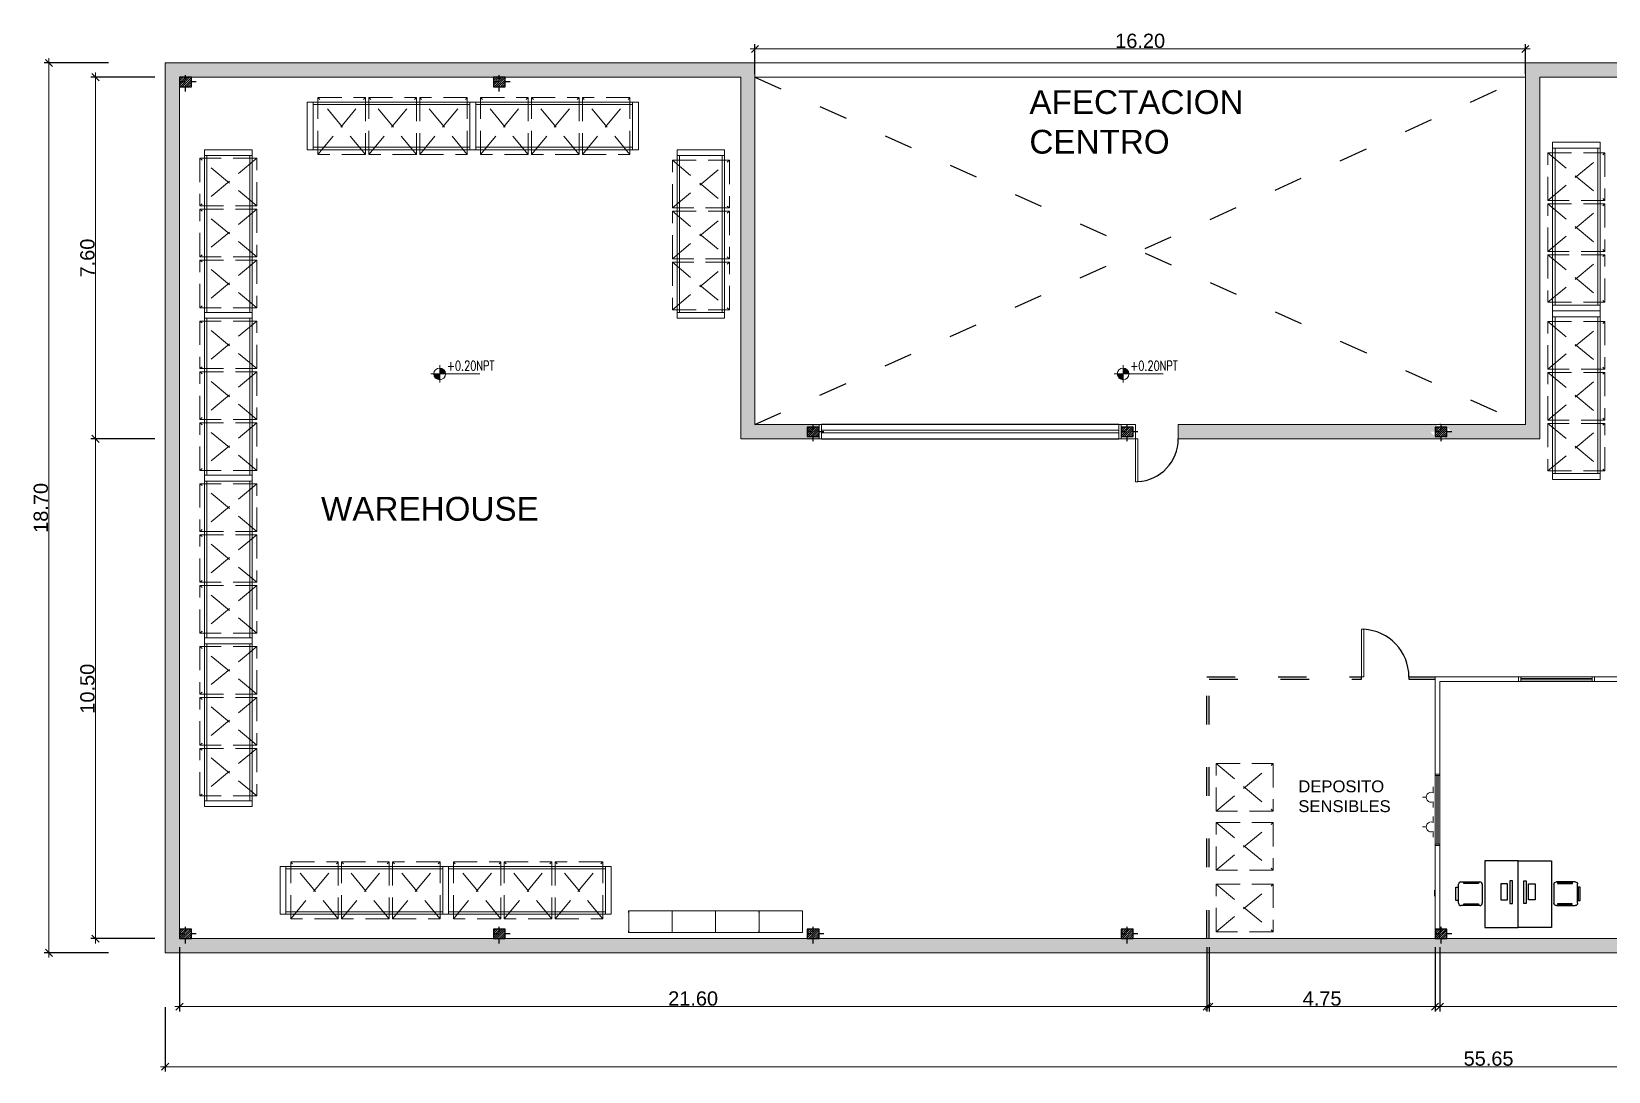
# Model space of a CAD drawing. Header units: millimetres. Extents: x 3262.2 to 3324.2, y 1509.4 to 1605.5.
# Drawn here: x 3262.41 to 3295.57, y 1509.37 to 1531.22 of the extents above; entities that cross this region are included whole.
import ezdxf

# ---------------------------------------------------------------- set-up
doc = ezdxf.new("R2010")
doc.units = ezdxf.units.MM
for name, pattern in [('ACAD_ISO02W100', [15, 12, -3]), ('ACAD_ISO03W100', [30, 12, -18]), ('DASHED', [0.75, 0.5, -0.25])]:
    doc.linetypes.add(name, pattern=pattern)
for name, color, linetype in [('000 - ASCENSOR', 253, 'Continuous'), ('000 - EQUIPAMIENTO', 252, 'Continuous'), ('000 - HATCH DURLOCK', 252, 'ACAD_ISO03W100'), ('000 - HATCK DURLOCK', 40, 'Continuous'), ('000 - HATCK MUROS', 252, 'ACAD_ISO03W100'), ('000 - PROYECCION', 253, 'ACAD_ISO03W100'), ('000 - PUERTAS', 252, 'ACAD_ISO03W100'), ('000 - REJAS', 3, 'ACAD_ISO03W100'), ('000 - TEXTO', 7, 'ACAD_ISO02W100')]:
    doc.layers.add(name, color=color, linetype=linetype)
for name, color, linetype, lineweight in [('000 - COTAS', 252, 'Continuous', 15), ('000 - DURLOCK', 30, 'Continuous', 9), ('000 - MUROS', 7, 'Continuous', 20), ('000 - NIVEL', 252, 'Continuous', 15), ('000 - RACKS', 252, 'Continuous', 0), ('000 - RACKS - ESTANTERIA LIVIANA', 252, 'Continuous', 0), ('A-CARPINTERIAS', 252, 'Continuous', 0), ('IS TOMAS NUEVA', 10, 'Continuous', 0)]:
    doc.layers.add(name, color=color, linetype=linetype, lineweight=lineweight)
doc.styles.add('DIM', font='romans.shx', dxfattribs={"width": 0.8})
doc.styles.get("Standard").update_dxf_attribs({"font": 'arial.ttf'})
doc.dimstyles.new('COTAS-100', dxfattribs={"dimtxt": 0.5, "dimasz": 0.15, "dimexe": 0.1, "dimexo": 0.0625, "dimgap": 0.025, "dimtad": 1, "dimzin": 1, "dimdsep": 46, "dimtxsty": 'Standard', "dimblk": 'OBLIQUE', "dimcen": 0.12, "dimdle": 0.1, "dimclrd": 252, "dimclre": 252, "dimclrt": 7, "dimaunit": 1, "dimadec": 5, "dimazin": 0, "dimtfac": 1, "dimtix": 1, "dimtmove": 2, "dimatfit": 3, "dimldrblk": 'OBLIQUE', "dimfxl": 1, "dimlwd": -1, "dimarcsym": 0})

# ---------------------------------------------------------------- blocks, each defined once
blk = doc.blocks.new('000 - COLUMNA 20X25')
h = blk.add_hatch()
h.set_pattern_fill('ANSI31', color=256, scale=0.01)
h.paths.add_polyline_path([(11.904, 109.646), (12.154, 109.646), (12.154, 109.846), (11.904, 109.846)])
at = {"linetype": 'ACAD_ISO03W100', "ltscale": 0.008}
for p, q in [((12.029, 109.546), (12.029, 109.946)), ((12.254, 109.746), (11.804, 109.746))]:
    blk.add_line(p, q, dxfattribs=at)
blk.add_lwpolyline([(12.154, 109.846), (11.904, 109.846), (11.904, 109.646), (12.154, 109.646), (12.154, 109.846)])
blk = doc.blocks.new('000 - EQUIPAMIENTO - RACKS')
at = {"layer": '000 - RACKS'}
blk.add_line((3216.886, 1578.729), (3216.886, 1579.729), dxfattribs=at)
for points in [[(3213.343, 1579.729), (3213.466, 1579.729), (3213.466, 1578.729), (3213.343, 1578.729)], [(3213.466, 1579.679), (3216.763, 1579.679), (3216.763, 1579.729), (3213.466, 1579.729)], [(3216.763, 1579.729), (3216.886, 1579.729), (3216.886, 1578.729), (3216.763, 1578.729)], [(3216.763, 1579.729), (3216.886, 1579.729), (3216.886, 1578.729), (3216.763, 1578.729)], [(3216.886, 1578.729), (3216.886, 1579.729), (3216.763, 1579.729), (3216.763, 1578.729)], [(3213.466, 1578.779), (3216.763, 1578.779), (3216.763, 1578.729), (3213.466, 1578.729)]]:
    blk.add_lwpolyline(points, close=True, dxfattribs=at)
at = {"layer": '000 - RACKS', "linetype": 'DASHED'}
for points in [[(3214.566, 1578.629), (3213.566, 1578.629), (3213.566, 1579.829), (3214.566, 1579.829), (3214.566, 1578.629)], [(3214.566, 1578.629), (3213.566, 1579.829)], [(3213.566, 1578.629), (3214.566, 1579.829)], [(3215.636, 1578.629), (3214.636, 1578.629), (3214.636, 1579.829), (3215.636, 1579.829), (3215.636, 1578.629)], [(3215.636, 1578.629), (3214.636, 1579.829)], [(3214.636, 1578.629), (3215.636, 1579.829)], [(3215.706, 1578.629), (3216.706, 1578.629), (3216.706, 1579.829), (3215.706, 1579.829), (3215.706, 1578.629)], [(3215.706, 1578.629), (3216.706, 1579.829)], [(3216.706, 1578.629), (3215.706, 1579.829)]]:
    blk.add_lwpolyline(points, dxfattribs=at)
blk = doc.blocks.new('IRI-OCASA-Layout R 9$0$OCA_SILLA')
at = {"linetype": 'Continuous'}
for p, q in [((0.055, 0.05), (0.055, 0.448)), ((0.105, 0.498), (0.502, 0.498)), ((0.552, 0.448), (0.552, 0.05)), ((0.502, 0), (0.105, 0))]:
    blk.add_line(p, q, dxfattribs=at)
for points in [[(0, 0.109), (0, 0.389), (0.043, 0.389), (0.043, 0.109)], [(0.165, 0.466), (0.165, 0.488), (0.475, 0.488), (0.475, 0.466)], [(0.168, 0.021), (0.168, 0.039), (0.475, 0.039), (0.475, 0.021)]]:
    blk.add_lwpolyline(points, close=True, dxfattribs=at)
for centre, start, end in [((0.105, 0.448), 90, 180), ((0.502, 0.448), 0, 90), ((0.105, 0.05), 180, 270), ((0.502, 0.05), 270, 0)]:
    blk.add_arc(centre, 0.05, start, end, dxfattribs=at)
blk = doc.blocks.new('000 - MOBILIARIO - PUESTO TRABAJO')
at = {"layer": '000 - EQUIPAMIENTO'}
for p, q in [((-7.103, 63.069), (-7.103, 63.019)), ((-6.626, 63.069), (-7.103, 63.069)), ((-7.103, 63.019), (-6.626, 63.019)), ((-6.626, 63.019), (-6.626, 63.069)), ((-6.707, 62.968), (-7.04, 62.968)), ((-7.04, 62.968), (-7.04, 62.83)), ((-7.04, 62.83), (-6.707, 62.83)), ((-6.707, 62.83), (-6.707, 62.968))]:
    blk.add_line(p, q, dxfattribs=at)
blk.add_lwpolyline([(-6.121, 62.49), (-6.121, 63.19), (-7.521, 63.19), (-7.521, 62.49)], close=True, dxfattribs=at)
at = {"layer": '000 - EQUIPAMIENTO', "rotation": 89.99999999999989}
blk.add_blockref('IRI-OCASA-Layout R 9$0$OCA_SILLA', (-6.583, 61.884), dxfattribs=at)
blk = doc.blocks.new('estanteria_liviana_90x45')
for p, q in [((-0.913, 0.448), (-0.913, 0.416)), ((-0.911, 0.416), (-0.913, 0.416)), ((-0.911, 0.448), (-0.911, 0.416)), ((-0.876, 0.453), (-0.908, 0.453)), ((-0.876, 0.451), (-0.908, 0.451)), ((-0.876, 0.451), (-0.876, 0.453)), ((-0.035, 0.453), (-0.003, 0.453)), ((-0.035, 0.451), (-0.035, 0.453)), ((-0.035, 0.451), (-0.003, 0.451)), ((0, 0.448), (0, 0.416)), ((0, 0.416), (0.002, 0.416)), ((0.002, 0.448), (0.002, 0.416)), ((-0.913, 0.003), (-0.913, 0.035)), ((-0.911, 0.035), (-0.913, 0.035)), ((-0.911, 0.003), (-0.911, 0.035)), ((0, 0.003), (0, 0.035)), ((0, 0.035), (0.002, 0.035)), ((0.002, 0.003), (0.002, 0.035)), ((-0.876, 0), (-0.908, 0)), ((-0.876, -0.002), (-0.908, -0.002)), ((-0.876, 0), (-0.876, -0.002)), ((-0.035, 0), (-0.003, 0)), ((-0.035, 0), (-0.035, -0.002)), ((-0.035, -0.002), (-0.003, -0.002))]:
    blk.add_line(p, q)
blk.add_lwpolyline([(-0.913, 0), (-0.913, 0.451), (0, 0.451), (0, 0)], close=True)
for centre, radius, start, end in [((-0.908, 0.448), 0.005, 90, 180), ((-0.908, 0.448), 0.003, 90, 180), ((-0.003, 0.448), 0.005, 0, 90), ((-0.003, 0.448), 0.003, 0, 90), ((-0.908, 0.003), 0.005, 180, 270), ((-0.908, 0.003), 0.003, 180, 270), ((-0.003, 0.003), 0.003, 270, 0), ((-0.003, 0.003), 0.005, 270, 0)]:
    blk.add_arc(centre, radius, start, end)
blk = doc.blocks.new('A$C0D016993')
at = {"linetype": 'DASHED'}
for points in [[(0, 1.2), (1, 1.2), (1, 0), (0, 0), (0, 1.2)], [(0, 1.2), (1, 0)], [(1, 1.2), (0, 0)]]:
    blk.add_lwpolyline(points, dxfattribs=at)
blk = doc.blocks.new('Niv-p')
at = {"color": 2}
for p, q in [((-0.00216, 0), (0, 0)), ((0, 0.00216), (0, 0)), ((0, 0), (0.00993, 0)), ((0, 0), (0, -0.00216))]:
    blk.add_line(p, q, dxfattribs=at)
at = {"color": 4, "const_width": 0.00144}
for points in [[(0, -0.00072, -0.414214), (-0.00072, 0, 0)], [(0, 0.00072, -0.414214), (0.00072, 0, 0)]]:
    blk.add_lwpolyline(points, format="xyb", dxfattribs=at)
at = {"color": 2}
blk.add_circle((0, 0), 0.00144, dxfattribs=at)
at = {"color": 3, "style": 'DIM', "width": 0.75}
blk.add_attdef('NIVEL', (0.00337, 0.00084), '', height=0.0018, dxfattribs=at)
blk = doc.blocks.new('_OBLIQUE')
at = {"color": 0, "linetype": 'ByBlock'}
blk.add_line((-0.5, -0.5), (0.5, 0.5), dxfattribs=at)
blk = doc.blocks.new('*D86')
at = {"layer": '000 - COTAS', "color": 252, "lineweight": -2, "transparency": 16777216}
for p, q in [((3292.023, 1511.978), (3292.023, 1510.628)), ((3303.425, 1511.978), (3303.425, 1510.628))]:
    blk.add_line(p, q, dxfattribs=at)
at = {"layer": '000 - COTAS', "color": 252, "transparency": 16777216}
blk.add_line((3291.923, 1510.728), (3303.525, 1510.728), dxfattribs=at)
at = {"layer": 'Defpoints', "color": 0, "transparency": 16777216}
for p in [(3292.023, 1512.157), (3303.425, 1512.157), (3303.425, 1510.728)]:
    blk.add_point(p, dxfattribs=at)
at = {"layer": '000 - COTAS', "color": 252, "transparency": 16777216, "xscale": 0.15, "yscale": 0.15, "zscale": 0.15, "rotation": 180}
blk.add_blockref('_OBLIQUE', (3292.023, 1510.728), dxfattribs=at)
at = {"layer": '000 - COTAS', "color": 252, "transparency": 16777216, "xscale": 0.15, "yscale": 0.15, "zscale": 0.15}
blk.add_blockref('_OBLIQUE', (3303.425, 1510.728), dxfattribs=at)
at = {"layer": '000 - COTAS', "color": 7, "transparency": 16777216, "insert": (3297.724, 1510.896), "char_height": 0.3, "attachment_point": 5}
blk.add_mtext('11.40', dxfattribs=at)
blk = doc.blocks.new('*D93')
at = {"layer": '000 - COTAS', "color": 252, "lineweight": -2, "transparency": 16777216}
for p, q in [((3265.007, 1530.257), (3263.657, 1530.257)), ((3265.007, 1522.657), (3263.657, 1522.657))]:
    blk.add_line(p, q, dxfattribs=at)
at = {"layer": '000 - COTAS', "color": 252, "transparency": 16777216}
blk.add_line((3263.757, 1522.557), (3263.757, 1530.357), dxfattribs=at)
at = {"layer": 'Defpoints', "color": 0, "transparency": 16777216}
for p in [(3263.757, 1530.257), (3277.323, 1530.257), (3277.323, 1522.657)]:
    blk.add_point(p, dxfattribs=at)
at = {"layer": '000 - COTAS', "color": 252, "transparency": 16777216, "xscale": 0.15, "yscale": 0.15, "zscale": 0.15}
for p, rotation in [((3263.757, 1530.257), 90), ((3263.757, 1522.657), 270)]:
    blk.add_blockref('_OBLIQUE', p, dxfattribs=dict(at, rotation=rotation))
at = {"layer": '000 - COTAS', "color": 7, "transparency": 16777216, "insert": (3263.589, 1526.457), "char_height": 0.3, "attachment_point": 5, "rotation": 90}
blk.add_mtext('7.60', dxfattribs=at)
blk = doc.blocks.new('*D94')
at = {"layer": '000 - COTAS', "color": 252, "lineweight": -2, "transparency": 16777216}
for p, q in [((3265.007, 1522.657), (3263.657, 1522.657)), ((3265.007, 1512.157), (3263.657, 1512.157))]:
    blk.add_line(p, q, dxfattribs=at)
at = {"layer": '000 - COTAS', "color": 252, "transparency": 16777216}
blk.add_line((3263.757, 1522.757), (3263.757, 1512.057), dxfattribs=at)
at = {"layer": 'Defpoints', "color": 0, "transparency": 16777216}
for p in [(3277.323, 1522.657), (3263.757, 1512.157), (3277.323, 1512.157)]:
    blk.add_point(p, dxfattribs=at)
at = {"layer": '000 - COTAS', "color": 252, "transparency": 16777216, "xscale": 0.15, "yscale": 0.15, "zscale": 0.15}
for p, rotation in [((3263.757, 1522.657), 90), ((3263.757, 1512.157), 270)]:
    blk.add_blockref('_OBLIQUE', p, dxfattribs=dict(at, rotation=rotation))
at = {"layer": '000 - COTAS', "color": 7, "transparency": 16777216, "insert": (3263.589, 1517.407), "char_height": 0.3, "attachment_point": 5, "rotation": 90}
blk.add_mtext('10.50', dxfattribs=at)
blk = doc.blocks.new('*D95')
at = {"layer": '000 - COTAS', "color": 252, "lineweight": -2, "transparency": 16777216}
for p, q in [((3264.028, 1530.557), (3262.678, 1530.557)), ((3264.028, 1511.857), (3262.678, 1511.857))]:
    blk.add_line(p, q, dxfattribs=at)
at = {"layer": '000 - COTAS', "color": 252, "transparency": 16777216}
blk.add_line((3262.778, 1511.757), (3262.778, 1530.657), dxfattribs=at)
at = {"layer": 'Defpoints', "color": 0, "transparency": 16777216}
for p in [(3262.778, 1530.557), (3265.223, 1530.557), (3265.223, 1511.857)]:
    blk.add_point(p, dxfattribs=at)
at = {"layer": '000 - COTAS', "color": 252, "transparency": 16777216, "xscale": 0.15, "yscale": 0.15, "zscale": 0.15}
for p, rotation in [((3262.778, 1530.557), 90), ((3262.778, 1511.857), 270)]:
    blk.add_blockref('_OBLIQUE', p, dxfattribs=dict(at, rotation=rotation))
at = {"layer": '000 - COTAS', "color": 7, "transparency": 16777216, "insert": (3262.609, 1521.207), "char_height": 0.3, "attachment_point": 5, "rotation": 90}
blk.add_mtext('18.70', dxfattribs=at)
blk = doc.blocks.new('*D96')
at = {"layer": '000 - COTAS', "color": 252, "transparency": 16777216}
blk.add_line((3277.523, 1530.852), (3293.923, 1530.852), dxfattribs=at)
at = {"layer": '000 - COTAS', "color": 252, "lineweight": -2, "transparency": 16777216}
for p, q in [((3277.623, 1530.32), (3277.623, 1530.952)), ((3293.823, 1530.32), (3293.823, 1530.952))]:
    blk.add_line(p, q, dxfattribs=at)
at = {"layer": 'Defpoints', "color": 0, "transparency": 16777216}
for p in [(3293.823, 1530.852), (3277.623, 1530.257), (3293.823, 1530.257)]:
    blk.add_point(p, dxfattribs=at)
at = {"layer": '000 - COTAS', "color": 252, "transparency": 16777216, "xscale": 0.15, "yscale": 0.15, "zscale": 0.15, "rotation": 180}
blk.add_blockref('_OBLIQUE', (3277.623, 1530.852), dxfattribs=at)
at = {"layer": '000 - COTAS', "color": 252, "transparency": 16777216, "xscale": 0.15, "yscale": 0.15, "zscale": 0.15}
blk.add_blockref('_OBLIQUE', (3293.823, 1530.852), dxfattribs=at)
at = {"layer": '000 - COTAS', "color": 7, "transparency": 16777216, "insert": (3285.723, 1531.02), "char_height": 0.3, "attachment_point": 5}
blk.add_mtext('16.20', dxfattribs=at)
blk = doc.blocks.new('*D83')
at = {"layer": '000 - COTAS', "color": 252, "lineweight": -2, "transparency": 16777216}
for p, q in [((3265.223, 1510.715), (3265.223, 1509.365)), ((3320.873, 1510.715), (3320.873, 1509.365))]:
    blk.add_line(p, q, dxfattribs=at)
at = {"layer": '000 - COTAS', "color": 252, "transparency": 16777216}
blk.add_line((3265.123, 1509.465), (3320.973, 1509.465), dxfattribs=at)
at = {"layer": 'Defpoints', "color": 0, "transparency": 16777216}
for p in [(3265.223, 1511.857), (3320.873, 1511.857), (3320.873, 1509.465)]:
    blk.add_point(p, dxfattribs=at)
at = {"layer": '000 - COTAS', "color": 252, "transparency": 16777216, "xscale": 0.15, "yscale": 0.15, "zscale": 0.15, "rotation": 180}
blk.add_blockref('_OBLIQUE', (3265.223, 1509.465), dxfattribs=at)
at = {"layer": '000 - COTAS', "color": 252, "transparency": 16777216, "xscale": 0.15, "yscale": 0.15, "zscale": 0.15}
blk.add_blockref('_OBLIQUE', (3320.873, 1509.465), dxfattribs=at)
at = {"layer": '000 - COTAS', "color": 7, "transparency": 16777216, "insert": (3293.048, 1509.633), "char_height": 0.3, "attachment_point": 5}
blk.add_mtext('55.65', dxfattribs=at)
blk = doc.blocks.new('*D97')
at = {"layer": '000 - COTAS', "color": 252, "lineweight": -2, "transparency": 16777216}
for p, q in [((3287.173, 1511.978), (3287.173, 1510.628)), ((3291.923, 1511.978), (3291.923, 1510.628))]:
    blk.add_line(p, q, dxfattribs=at)
at = {"layer": '000 - COTAS', "color": 252, "transparency": 16777216}
blk.add_line((3292.023, 1510.728), (3287.073, 1510.728), dxfattribs=at)
at = {"layer": 'Defpoints', "color": 0, "transparency": 16777216}
for p in [(3287.173, 1512.157), (3291.923, 1512.157), (3287.173, 1510.728)]:
    blk.add_point(p, dxfattribs=at)
at = {"layer": '000 - COTAS', "color": 252, "transparency": 16777216, "xscale": 0.15, "yscale": 0.15, "zscale": 0.15, "rotation": 180}
blk.add_blockref('_OBLIQUE', (3287.173, 1510.728), dxfattribs=at)
at = {"layer": '000 - COTAS', "color": 252, "transparency": 16777216, "xscale": 0.15, "yscale": 0.15, "zscale": 0.15}
blk.add_blockref('_OBLIQUE', (3291.923, 1510.728), dxfattribs=at)
at = {"layer": '000 - COTAS', "color": 7, "transparency": 16777216, "insert": (3289.548, 1510.896), "char_height": 0.3, "attachment_point": 5}
blk.add_mtext('4.75', dxfattribs=at)
blk = doc.blocks.new('*D98')
at = {"layer": '000 - COTAS', "color": 252, "lineweight": -2, "transparency": 16777216}
for p, q in [((3265.523, 1511.978), (3265.523, 1510.628)), ((3287.123, 1511.978), (3287.123, 1510.628))]:
    blk.add_line(p, q, dxfattribs=at)
at = {"layer": '000 - COTAS', "color": 252, "transparency": 16777216}
blk.add_line((3265.423, 1510.728), (3287.223, 1510.728), dxfattribs=at)
at = {"layer": 'Defpoints', "color": 0, "transparency": 16777216}
for p in [(3265.523, 1512.157), (3287.123, 1512.157), (3287.123, 1510.728)]:
    blk.add_point(p, dxfattribs=at)
at = {"layer": '000 - COTAS', "color": 252, "transparency": 16777216, "xscale": 0.15, "yscale": 0.15, "zscale": 0.15, "rotation": 180}
blk.add_blockref('_OBLIQUE', (3265.523, 1510.728), dxfattribs=at)
at = {"layer": '000 - COTAS', "color": 252, "transparency": 16777216, "xscale": 0.15, "yscale": 0.15, "zscale": 0.15}
blk.add_blockref('_OBLIQUE', (3287.123, 1510.728), dxfattribs=at)
at = {"layer": '000 - COTAS', "color": 7, "transparency": 16777216, "insert": (3276.323, 1510.896), "char_height": 0.3, "attachment_point": 5}
blk.add_mtext('21.60', dxfattribs=at)

msp = doc.modelspace()

# ---------------------------------------------------------------- hatches: boundary and pattern name
at = {"layer": '000 - HATCK MUROS', "transparency": 33554687}
h = msp.add_hatch(color=256, dxfattribs=at)
h.dxf.hatch_style = 1
h.paths.add_polyline_path([(3265.523, 1512.157), (3265.523, 1530.257), (3277.323, 1530.257), (3277.323, 1522.657), (3278.973, 1522.657), (3278.973, 1522.957), (3277.623, 1522.957), (3277.623, 1530.557), (3265.223, 1530.557), (3265.223, 1511.857), (3322.223, 1511.857), (3322.223, 1512.157)])
h = msp.add_hatch(color=256, dxfattribs=at)
h.dxf.hatch_style = 1
h.paths.add_polyline_path([(3322.223, 1530.257), (3322.223, 1530.557), (3293.823, 1530.557), (3293.823, 1522.957), (3286.523, 1522.957), (3286.523, 1522.657), (3294.123, 1522.657), (3294.123, 1530.257)])
h.paths.add_polyline_path([(3292.173, 1522.707), (3292.048, 1522.607), (3292.048, 1522.707), (3291.923, 1522.707), (3291.823, 1522.807), (3291.923, 1522.807), (3291.923, 1522.907), (3292.048, 1523.007), (3292.048, 1522.907), (3292.173, 1522.907), (3292.273, 1522.807), (3292.173, 1522.807)], flags=17)

# ---------------------------------------------------------------- linework, layer by layer
at = {"layer": '000 - DURLOCK'}
for p, q in [((3293.676, 1517.657), (3293.676, 1517.557)), ((3295.276, 1517.557), (3295.276, 1517.657)), ((3291.923, 1515.612), (3292.023, 1515.612)), ((3291.923, 1514.112), (3292.023, 1514.112))]:
    msp.add_line(p, q, dxfattribs=at)
for points in [[(3291.923, 1515.612), (3291.923, 1517.657), (3293.726, 1517.657)], [(3295.276, 1517.657), (3296.929, 1517.657)], [(3292.023, 1515.612), (3292.023, 1517.557), (3293.726, 1517.557)], [(3295.276, 1517.557), (3296.929, 1517.557)], [(3291.923, 1512.157), (3291.923, 1514.112)], [(3292.023, 1512.157), (3292.023, 1514.112)]]:
    msp.add_lwpolyline(points, dxfattribs=at)
at = {"layer": '000 - HATCH DURLOCK', "linetype": 'ByBlock'}
for p, q in [((3285.273, 1522.957), (3279.023, 1522.957)), ((3279.023, 1522.657), (3285.273, 1522.657))]:
    msp.add_line(p, q, dxfattribs=at)
at = {"layer": '000 - MUROS'}
for p, q in [((3277.623, 1530.557), (3293.823, 1530.557)), ((3277.623, 1530.257), (3293.823, 1530.257)), ((3285.623, 1522.957), (3285.623, 1522.657)), ((3286.523, 1522.957), (3286.523, 1522.657))]:
    msp.add_line(p, q, dxfattribs=at)
for points in [[(3265.223, 1511.857), (3265.223, 1530.557), (3277.623, 1530.557), (3277.623, 1522.957), (3278.973, 1522.957)], [(3286.523, 1522.957), (3293.823, 1522.957), (3293.823, 1530.557), (3322.223, 1530.557), (3322.223, 1530.257)], [(3322.223, 1512.157), (3265.523, 1512.157), (3265.523, 1530.257), (3277.323, 1530.257), (3277.323, 1522.657), (3278.973, 1522.657)], [(3286.523, 1522.657), (3294.123, 1522.657), (3294.123, 1530.257), (3322.223, 1530.257)], [(3285.323, 1522.957), (3285.623, 1522.957)], [(3285.323, 1522.657), (3285.623, 1522.657)], [(3322.223, 1512.157), (3322.223, 1511.857), (3265.223, 1511.857)]]:
    msp.add_lwpolyline(points, dxfattribs=at)
at = {"layer": '000 - PROYECCION', "ltscale": 0.05}
for p, q in [((3277.623, 1522.957), (3293.823, 1530.257)), ((3277.623, 1530.257), (3293.823, 1522.957))]:
    msp.add_line(p, q, dxfattribs=at)
at = {"layer": '000 - PUERTAS'}
for centre, radius, start, end in [((3285.623, 1522.657), 0.9, 273.1847, 0), ((3290.373, 1517.657), 1, 0, 87.134)]:
    msp.add_arc(centre, radius, start, end, dxfattribs=at)
at = {"layer": '000 - REJAS', "ltscale": 0.05}
msp.add_line((3290.373, 1517.607), (3290.373, 1517.657), dxfattribs=at)
at = {"layer": '000 - REJAS'}
for p, q in [((3291.373, 1517.657), (3291.373, 1517.607)), ((3291.373, 1517.657), (3291.923, 1517.657)), ((3291.373, 1517.607), (3291.923, 1517.607))]:
    msp.add_line(p, q, dxfattribs=at)
at = {"layer": '000 - REJAS', "ltscale": 0.05}
for points in [[(3287.123, 1512.157), (3287.123, 1517.657), (3290.373, 1517.657)], [(3287.173, 1512.157), (3287.173, 1517.607), (3290.373, 1517.607)]]:
    msp.add_lwpolyline(points, dxfattribs=at)
at = {"layer": 'A-CARPINTERIAS', "color": 2}
for p, q in [((3278.973, 1522.957), (3278.973, 1522.657)), ((3278.973, 1522.957), (3279.023, 1522.957)), ((3279.023, 1522.957), (3279.023, 1522.657)), ((3285.273, 1522.957), (3285.273, 1522.657)), ((3285.273, 1522.957), (3285.323, 1522.957)), ((3285.323, 1522.957), (3285.323, 1522.657)), ((3278.973, 1522.657), (3279.023, 1522.657)), ((3279.023, 1522.843), (3285.273, 1522.843)), ((3279.023, 1522.783), (3285.273, 1522.783)), ((3285.273, 1522.657), (3285.323, 1522.657)), ((3285.623, 1522.657), (3285.623, 1521.757)), ((3285.673, 1522.657), (3285.623, 1522.657)), ((3285.673, 1521.757), (3285.673, 1522.657)), ((3285.623, 1521.757), (3285.673, 1521.757)), ((3290.423, 1518.657), (3290.373, 1518.657)), ((3290.373, 1518.657), (3290.373, 1517.657)), ((3290.423, 1517.657), (3290.423, 1518.657)), ((3290.423, 1517.657), (3290.373, 1517.657)), ((3293.726, 1517.657), (3293.676, 1517.657)), ((3293.726, 1517.657), (3293.726, 1517.557)), ((3295.226, 1517.623), (3293.726, 1517.623)), ((3295.226, 1517.593), (3293.726, 1517.593)), ((3295.226, 1517.557), (3295.226, 1517.657)), ((3295.276, 1517.657), (3295.226, 1517.657)), ((3293.676, 1517.557), (3293.726, 1517.557)), ((3295.226, 1517.557), (3295.276, 1517.557)), ((3291.923, 1515.582), (3291.923, 1515.612)), ((3292.023, 1515.582), (3291.923, 1515.582)), ((3291.958, 1514.142), (3291.958, 1515.582)), ((3291.988, 1514.142), (3291.988, 1515.582)), ((3292.023, 1515.612), (3292.023, 1515.582)), ((3292.023, 1514.142), (3291.923, 1514.142)), ((3291.923, 1514.112), (3291.923, 1514.142)), ((3292.023, 1514.112), (3292.023, 1514.142))]:
    msp.add_line(p, q, dxfattribs=at)
at = {"layer": 'A-CARPINTERIAS', "color": 252}
for p, q in [((3295.276, 1517.657), (3293.676, 1517.657)), ((3293.726, 1517.557), (3295.226, 1517.557)), ((3291.923, 1514.142), (3291.923, 1515.582)), ((3292.023, 1514.142), (3292.023, 1515.582))]:
    msp.add_line(p, q, dxfattribs=at)
at = {"layer": 'A-CARPINTERIAS'}
msp.add_line((3291.91, 1513.171), (3291.91, 1513.05), dxfattribs=at)
at = {"layer": 'IS TOMAS NUEVA', "color": 251}
for p, q in [((3291.882, 1515.343), (3291.882, 1515.223)), ((3291.736, 1515.127), (3291.661, 1515.127)), ((3291.882, 1515.032), (3291.882, 1514.912)), ((3291.882, 1514.719), (3291.882, 1514.599)), ((3291.736, 1514.503), (3291.661, 1514.503)), ((3291.882, 1514.408), (3291.882, 1514.287))]:
    msp.add_line(p, q, dxfattribs=at)
for centre in [(3291.84, 1515.127), (3291.84, 1514.503)]:
    msp.add_arc(centre, 0.104, 66.4336, 293.5664, dxfattribs=at)

# ---------------------------------------------------------------- block references
at = {"linetype": 'ACAD_ISO03W100'}
for p in [(3253.619, 1420.411), (3260.219, 1420.411), (3266.819, 1413.061), (3273.419, 1413.061), (3280.019, 1413.061), (3253.619, 1402.511), (3260.219, 1402.511), (3266.819, 1402.511), (3273.419, 1402.511), (3280.019, 1402.511)]:
    msp.add_blockref('000 - COLUMNA 20X25', p, dxfattribs=at)
at = {"layer": '000 - DURLOCK'}
for p in [(54.868, -49.995), (58.288, -49.995), (54.296, -66.057), (57.716, -66.057)]:
    msp.add_blockref('000 - EQUIPAMIENTO - RACKS', p, dxfattribs=at)
for p, rotation in [((1715.666, 4742.233), 269.9999999999999), ((4845.78, -1688.152), 90), ((1697.257, 4742.077), 269.9999999999999), ((4845.78, -1691.572), 90), ((1715.666, 4738.69), 269.9999999999999), ((4845.78, -1694.992), 90), ((4845.78, -1698.412), 90)]:
    msp.add_blockref('000 - EQUIPAMIENTO - RACKS', p, dxfattribs=dict(at, rotation=rotation))
at = {"layer": '000 - HATCK DURLOCK', "rotation": 269.9999999999999}
msp.add_blockref('000 - MOBILIARIO - PUESTO TRABAJO', (3230.479, 1506.267), dxfattribs=at)
at = {"layer": '000 - HATCK DURLOCK', "xscale": -1, "rotation": 90}
msp.add_blockref('000 - MOBILIARIO - PUESTO TRABAJO', (3356.859, 1506.267), dxfattribs=at)
at = {"layer": '000 - NIVEL'}
ref = msp.add_blockref('Niv-p', (3270.994, 1524.023), dxfattribs=dict(at, xscale=85.22727272727263, yscale=85.22727272727263, zscale=85.22727272727263))
ref.add_attrib('NIVEL', '+0.20NPT', (3271.148, 1524.095), dxfattribs={"layer": '000 - ASCENSOR', "lineweight": 0, "height": 0.2, "style": 'DIM', "width": 0.75})
ref = msp.add_blockref('Niv-p', (3285.363, 1524.023), dxfattribs=dict(at, xscale=85.22727272727263, yscale=85.22727272727263, zscale=85.22727272727263))
ref.add_attrib('NIVEL', '+0.20NPT', (3285.516, 1524.095), dxfattribs={"layer": '000 - ASCENSOR', "lineweight": 0, "height": 0.2, "style": 'DIM', "width": 0.75})
at = {"layer": '000 - RACKS', "rotation": 90}
for p in [(3288.522, 1514.834), (3288.522, 1513.595), (3288.522, 1512.3)]:
    msp.add_blockref('A$C0D016993', p, dxfattribs=at)
at = {"layer": '000 - RACKS - ESTANTERIA LIVIANA', "rotation": 180}
for p in [(3274.969, 1512.739), (3275.884, 1512.739), (3276.797, 1512.739), (3277.712, 1512.739)]:
    msp.add_blockref('estanteria_liviana_90x45', p, dxfattribs=at)

# ---------------------------------------------------------------- texts
at = {"layer": '000 - TEXTO', "attachment_point": 1}
for s, insert, char_height in [('AFECTACION CENTRO', (3283.394, 1529.985), 0.5), ('WAREHOUSE', (3268.498, 1521.438), 0.5), ('DEPOSITO\\PSENSIBLES', (3289.048, 1515.481), 0.25)]:
    msp.add_mtext_dynamic_manual_height_columns(s, width=6.08761, gutter_width=12.5, heights=[0], dxfattribs=dict(at, insert=insert, char_height=char_height))

# ---------------------------------------------------------------- dimensions: what is measured, and where the dimension line sits
at = {"layer": '000 - COTAS'}
for base, p1, p2, picture, middle in [((3293.823, 1530.852), (3277.623, 1530.257), (3293.823, 1530.257), '*D96', (3285.723, 1531.02)), ((3287.123, 1510.728), (3265.523, 1512.157), (3287.123, 1512.157), '*D98', (3276.323, 1510.896)), ((3287.173, 1510.728), (3291.923, 1512.157), (3287.173, 1512.157), '*D97', (3289.548, 1510.896)), ((3303.425, 1510.728), (3292.023, 1512.157), (3303.425, 1512.157), '*D86', (3297.724, 1510.896)), ((3320.873, 1509.465), (3265.223, 1511.857), (3320.873, 1511.857), '*D83', (3293.048, 1509.633))]:
    dim = msp.add_linear_dim(base=base, p1=p1, p2=p2, dimstyle='COTAS-100', override={"dimtxt": 0.3, "dimgap": 0.015}, dxfattribs=at)
    dim.commit()
    dim.dimension.update_dxf_attribs({"geometry": picture, "text_midpoint": middle})
for base, p1, p2, picture, middle in [((3262.778, 1530.557), (3265.223, 1511.857), (3265.223, 1530.557), '*D95', (3262.609, 1521.207)), ((3263.757, 1530.257), (3277.323, 1522.657), (3277.323, 1530.257), '*D93', (3263.589, 1526.457)), ((3263.757, 1512.157), (3277.323, 1522.657), (3277.323, 1512.157), '*D94', (3263.589, 1517.407))]:
    dim = msp.add_linear_dim(base=base, p1=p1, p2=p2, angle=90, dimstyle='COTAS-100', override={"dimtxt": 0.3, "dimgap": 0.015}, dxfattribs=at)
    dim.commit()
    dim.dimension.update_dxf_attribs({"geometry": picture, "text_midpoint": middle})

doc.saveas('drawing.dxf')
